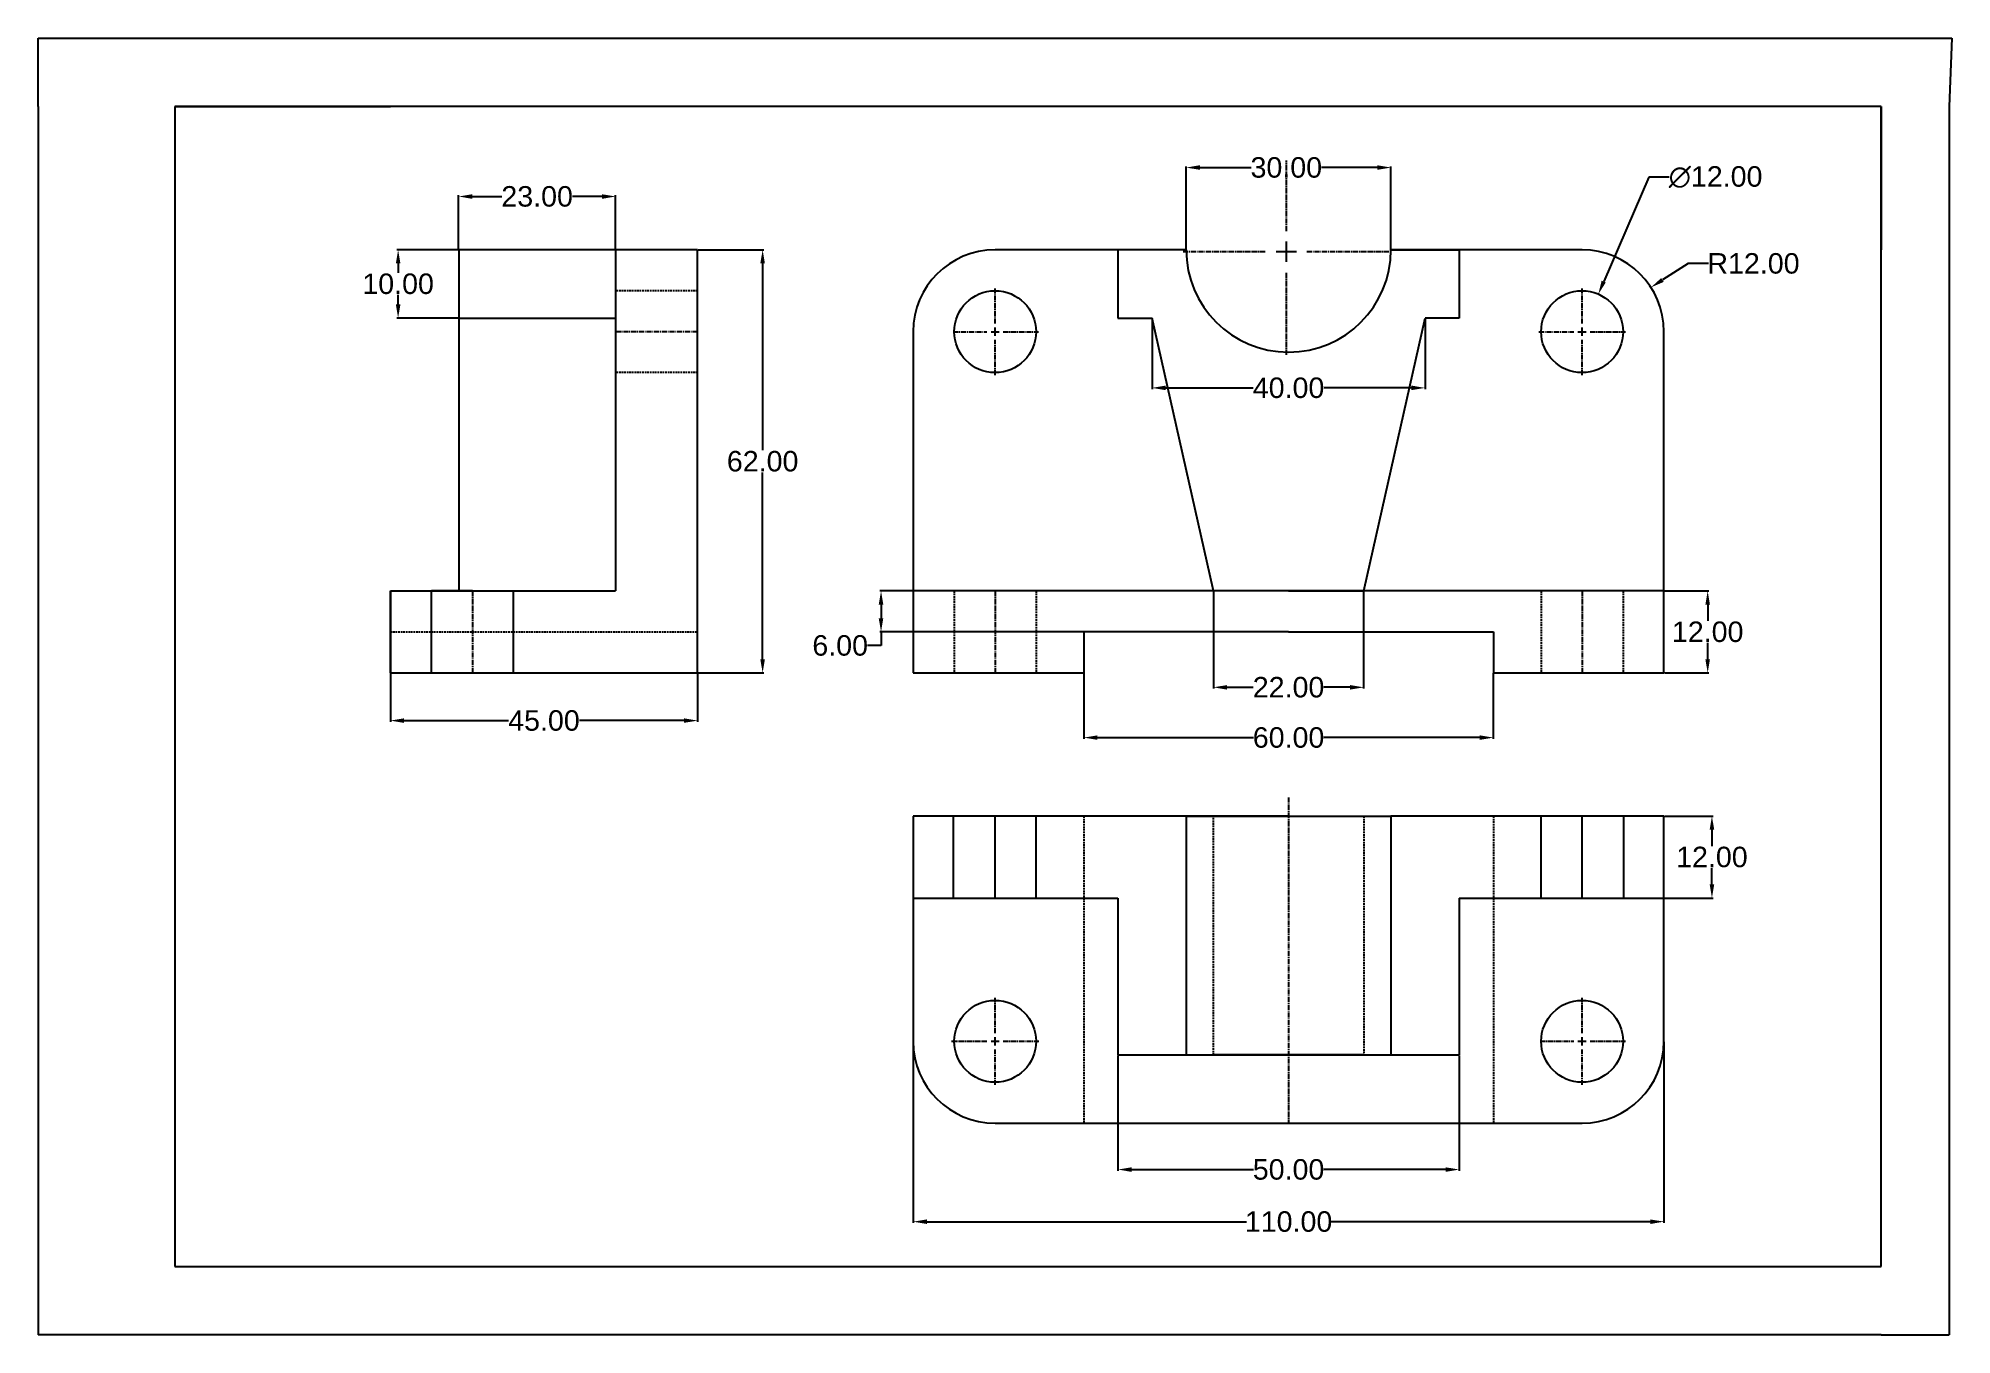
# Model space of a CAD drawing. Header units: inches. Extents: x 2 to 283, y 2 to 192.
import ezdxf

# ---------------------------------------------------------------- set-up
doc = ezdxf.new("R2010")
doc.units = ezdxf.units.IN
doc.header["$MEASUREMENT"] = 0
doc.linetypes.add('CENTER2', pattern=[1.125, 0.75, -0.125, 0.125, -0.125])
doc.linetypes.add('HIDDEN', pattern=[0.375, 0.25, -0.125])
doc.styles.get("Standard").update_dxf_attribs({"font": 'arial.ttf'})
doc.dimstyles.get("Standard").update_dxf_attribs({"dimtxt": 3, "dimasz": 2, "dimexe": 0.18, "dimexo": 0.0625, "dimgap": 0.09, "dimtad": 0, "dimtih": 1, "dimtoh": 1, "dimzin": 0, "dimdsep": 46, "dimtxsty": 'Standard', "dimcen": 0.09, "dimclrd": 221, "dimclre": 200, "dimadec": 0, "dimazin": 0, "dimtfac": 1, "dimtofl": 0, "dimtmove": 0, "dimatfit": 3, "dimfxl": 1, "dimtolj": 1, "dimtzin": 0, "dimarcsym": 0})

# ---------------------------------------------------------------- blocks, each defined once
blk = doc.blocks.new('*U26')
at = {"color": 0, "linetype": 'CENTER2', "transparency": 16777216}
for p, q in [((0, 1.2), (0, 6.35)), ((-6.12, 0), (-1.2, 0)), ((1.2, 0), (6.35, 0)), ((0, -6.35), (0, -1.2))]:
    blk.add_line(p, q, dxfattribs=at)
at = {"color": 0, "linetype": 'Continuous', "transparency": 16777216}
for p, q in [((-0.6, 0), (0.6, 0)), ((0, -0.6), (0, 0.6))]:
    blk.add_line(p, q, dxfattribs=at)
blk = doc.blocks.new('*U28')
at = {"color": 0, "linetype": 'CENTER2', "transparency": 16777216}
blk.add_line((0, -17.2), (0, -29.2), dxfattribs=at)
blk = doc.blocks.new('*U29')
at = {"color": 0, "linetype": 'CENTER2', "transparency": 16777216}
for p, q in [((0, 1.2), (0, 6.35)), ((-6.35, 0), (-1.2, 0)), ((1.2, 0), (6.35, 0)), ((0, -6.35), (0, -1.2))]:
    blk.add_line(p, q, dxfattribs=at)
at = {"color": 0, "linetype": 'Continuous', "transparency": 16777216}
for p, q in [((-0.6, 0), (0.6, 0)), ((0, -0.6), (0, 0.6))]:
    blk.add_line(p, q, dxfattribs=at)
blk = doc.blocks.new('*U30')
at = {"color": 0, "linetype": 'CENTER2', "transparency": 16777216}
blk.add_line((0, -17.2), (0, -29.2), dxfattribs=at)
blk = doc.blocks.new('*U31')
at = {"color": 0, "linetype": 'CENTER2', "transparency": 16777216}
blk.add_line((0, 19.23), (0, -28.5), dxfattribs=at)
blk = doc.blocks.new('*U32')
at = {"color": 0, "linetype": 'CENTER2', "transparency": 16777216}
for p, q in [((0, 1.2), (0, 6.38)), ((-6.12, 0), (-1.2, 0)), ((1.2, 0), (6.38, 0)), ((0, -6.38), (0, -1.2))]:
    blk.add_line(p, q, dxfattribs=at)
at = {"color": 0, "linetype": 'Continuous', "transparency": 16777216}
for p, q in [((-0.6, 0), (0.6, 0)), ((0, -0.6), (0, 0.6))]:
    blk.add_line(p, q, dxfattribs=at)
blk = doc.blocks.new('*U33')
at = {"color": 0, "linetype": 'CENTER2', "transparency": 16777216}
for p, q in [((0, 1.2), (0, 6.38)), ((-6.38, 0), (-1.2, 0)), ((1.2, 0), (6.38, 0)), ((0, -6.38), (0, -1.2))]:
    blk.add_line(p, q, dxfattribs=at)
at = {"color": 0, "linetype": 'Continuous', "transparency": 16777216}
for p, q in [((-0.6, 0), (0.6, 0)), ((0, -0.6), (0, 0.6))]:
    blk.add_line(p, q, dxfattribs=at)
blk = doc.blocks.new('*U34')
at = {"color": 0, "linetype": 'CENTER2', "transparency": 16777216}
for p, q in [((0, 3), (0, 13.36)), ((-15.12, 0), (-3, 0)), ((3, 0), (15.12, 0)), ((0, -15.12), (0, -3))]:
    blk.add_line(p, q, dxfattribs=at)
at = {"color": 0, "linetype": 'Continuous', "transparency": 16777216}
for p, q in [((-1.5, 0), (1.5, 0)), ((0, -1.5), (0, 1.5))]:
    blk.add_line(p, q, dxfattribs=at)
blk = doc.blocks.new('*D37')
at = {"color": 200, "lineweight": -2, "transparency": 16777216}
for p, q in [((155.68, 99.4), (155.68, 89.79)), ((215.68, 99.4), (215.68, 89.79))]:
    blk.add_line(p, q, dxfattribs=at)
at = {"color": 221, "lineweight": -2, "transparency": 16777216}
for p, q in [((157.68, 89.97), (180.53, 89.97)), ((213.68, 89.97), (190.84, 89.97))]:
    blk.add_line(p, q, dxfattribs=at)
at = {"color": 221, "transparency": 16777216}
for points in [[(157.68, 90.3), (157.68, 89.64), (155.68, 89.97)], [(213.68, 90.3), (213.68, 89.64), (215.68, 89.97)]]:
    blk.add_solid(points, dxfattribs=at)
at = {"layer": 'Defpoints', "color": 0, "transparency": 16777216}
for p in [(155.68, 99.46), (215.68, 99.46), (215.68, 89.97)]:
    blk.add_point(p, dxfattribs=at)
at = {"color": 0, "transparency": 16777216, "insert": (185.68, 89.97), "char_height": 3, "attachment_point": 5}
blk.add_mtext('\\A1;60.00', dxfattribs=at)
blk = doc.blocks.new('*D38')
at = {"color": 200, "lineweight": -2, "transparency": 16777216}
for p, q in [((99.15, 161.46), (108.8, 161.46)), ((99.15, 99.46), (108.8, 99.46))]:
    blk.add_line(p, q, dxfattribs=at)
at = {"color": 221, "lineweight": -2, "transparency": 16777216}
for p, q in [((108.62, 159.46), (108.62, 132.08)), ((108.62, 101.46), (108.62, 128.84))]:
    blk.add_line(p, q, dxfattribs=at)
at = {"color": 221, "transparency": 16777216}
for points in [[(108.28, 159.46), (108.95, 159.46), (108.62, 161.46)], [(108.28, 101.46), (108.95, 101.46), (108.62, 99.46)]]:
    blk.add_solid(points, dxfattribs=at)
at = {"layer": 'Defpoints', "color": 0, "transparency": 16777216}
for p in [(99.08, 161.46), (99.08, 99.46), (108.62, 99.46)]:
    blk.add_point(p, dxfattribs=at)
at = {"color": 0, "transparency": 16777216, "insert": (108.62, 130.46), "char_height": 3, "attachment_point": 5}
blk.add_mtext('\\A1;62.00', dxfattribs=at)
blk = doc.blocks.new('*D39')
at = {"color": 200, "lineweight": -2, "transparency": 16777216}
for p, q in [((54.08, 99.4), (54.08, 92.28)), ((99.08, 99.4), (99.08, 92.28))]:
    blk.add_line(p, q, dxfattribs=at)
at = {"color": 221, "lineweight": -2, "transparency": 16777216}
for p, q in [((56.08, 92.46), (71.38, 92.46)), ((97.08, 92.46), (81.79, 92.46))]:
    blk.add_line(p, q, dxfattribs=at)
at = {"color": 221, "transparency": 16777216}
for points in [[(56.08, 92.8), (56.08, 92.13), (54.08, 92.46)], [(97.08, 92.8), (97.08, 92.13), (99.08, 92.46)]]:
    blk.add_solid(points, dxfattribs=at)
at = {"layer": 'Defpoints', "color": 0, "transparency": 16777216}
for p in [(54.08, 99.46), (99.08, 99.46), (99.08, 92.46)]:
    blk.add_point(p, dxfattribs=at)
at = {"color": 0, "transparency": 16777216, "insert": (76.58, 92.46), "char_height": 3, "attachment_point": 5}
blk.add_mtext('\\A1;45.00', dxfattribs=at)
blk = doc.blocks.new('*D40')
at = {"color": 200, "lineweight": -2, "transparency": 16777216}
for p, q in [((240.75, 111.46), (247.27, 111.46)), ((240.75, 99.46), (247.27, 99.46))]:
    blk.add_line(p, q, dxfattribs=at)
at = {"color": 221, "lineweight": -2, "transparency": 16777216}
for p, q in [((247.09, 109.46), (247.09, 107.08)), ((247.09, 101.46), (247.09, 103.84))]:
    blk.add_line(p, q, dxfattribs=at)
at = {"color": 221, "transparency": 16777216}
for points in [[(246.75, 109.46), (247.42, 109.46), (247.09, 111.46)], [(246.75, 101.46), (247.42, 101.46), (247.09, 99.46)]]:
    blk.add_solid(points, dxfattribs=at)
at = {"layer": 'Defpoints', "color": 0, "transparency": 16777216}
for p in [(240.68, 111.46), (240.68, 99.46), (247.09, 99.46)]:
    blk.add_point(p, dxfattribs=at)
at = {"color": 0, "transparency": 16777216, "insert": (247.09, 105.46), "char_height": 3, "attachment_point": 5}
blk.add_mtext('\\A1;12.00', dxfattribs=at)
blk = doc.blocks.new('*D41')
at = {"color": 221, "lineweight": -2, "transparency": 16777216}
for p, q in [((238.47, 172.11), (231.86, 156.8)), ((241.47, 172.11), (238.47, 172.11))]:
    blk.add_line(p, q, dxfattribs=at)
at = {"color": 200, "lineweight": -2, "transparency": 16777216}
for p, q in [((228.59, 149.46), (228.77, 149.46)), ((228.68, 149.37), (228.68, 149.55))]:
    blk.add_line(p, q, dxfattribs=at)
at = {"color": 221, "transparency": 16777216}
blk.add_solid([(231.55, 156.94), (232.16, 156.67), (231.07, 154.97)], dxfattribs=at)
at = {"layer": 'Defpoints', "color": 0, "transparency": 16777216}
for p in [(231.07, 154.97), (226.3, 143.95)]:
    blk.add_point(p, dxfattribs=at)
at = {"color": 0, "transparency": 16777216, "insert": (248.25, 172.11), "char_height": 3, "attachment_point": 5}
blk.add_mtext('\\A1;∅12.00', dxfattribs=at)
blk = doc.blocks.new('*D42')
at = {"color": 221, "lineweight": -2, "transparency": 16777216}
for p, q in [((244.21, 159.45), (240.46, 157.04)), ((247.21, 159.45), (244.21, 159.45))]:
    blk.add_line(p, q, dxfattribs=at)
at = {"color": 200, "lineweight": -2, "transparency": 16777216}
for p, q in [((228.59, 149.46), (228.77, 149.46)), ((228.68, 149.37), (228.68, 149.55))]:
    blk.add_line(p, q, dxfattribs=at)
at = {"color": 221, "transparency": 16777216}
blk.add_solid([(240.28, 157.32), (240.64, 156.75), (238.78, 155.95)], dxfattribs=at)
at = {"layer": 'Defpoints', "color": 0, "transparency": 16777216}
for p in [(238.78, 155.95), (228.68, 149.46)]:
    blk.add_point(p, dxfattribs=at)
at = {"color": 0, "transparency": 16777216, "insert": (253.8, 159.45), "char_height": 3, "attachment_point": 5}
blk.add_mtext('\\A1;R12.00', dxfattribs=at)
blk = doc.blocks.new('*D43')
at = {"color": 200, "lineweight": -2, "transparency": 16777216}
for p, q in [((174.68, 111.4), (174.68, 97.16)), ((196.68, 111.4), (196.68, 97.16))]:
    blk.add_line(p, q, dxfattribs=at)
at = {"color": 221, "lineweight": -2, "transparency": 16777216}
for p, q in [((176.68, 97.34), (180.51, 97.34)), ((194.68, 97.34), (190.86, 97.34))]:
    blk.add_line(p, q, dxfattribs=at)
at = {"color": 221, "transparency": 16777216}
for points in [[(176.68, 97.67), (176.68, 97), (174.68, 97.34)], [(194.68, 97.67), (194.68, 97), (196.68, 97.34)]]:
    blk.add_solid(points, dxfattribs=at)
at = {"layer": 'Defpoints', "color": 0, "transparency": 16777216}
for p in [(174.68, 111.46), (196.68, 111.46), (196.68, 97.34)]:
    blk.add_point(p, dxfattribs=at)
at = {"color": 0, "transparency": 16777216, "insert": (185.68, 97.34), "char_height": 3, "attachment_point": 5}
blk.add_mtext('\\A1;22.00', dxfattribs=at)
blk = doc.blocks.new('*D44')
at = {"color": 200, "lineweight": -2, "transparency": 16777216}
for p, q in [((170.68, 161.52), (170.68, 173.69)), ((200.68, 161.52), (200.68, 173.69))]:
    blk.add_line(p, q, dxfattribs=at)
at = {"color": 221, "lineweight": -2, "transparency": 16777216}
for p, q in [((172.68, 173.51), (180.21, 173.51)), ((198.68, 173.51), (190.5, 173.51))]:
    blk.add_line(p, q, dxfattribs=at)
at = {"color": 221, "transparency": 16777216}
for points in [[(172.68, 173.85), (172.68, 173.18), (170.68, 173.51)], [(198.68, 173.85), (198.68, 173.18), (200.68, 173.51)]]:
    blk.add_solid(points, dxfattribs=at)
at = {"layer": 'Defpoints', "color": 0, "transparency": 16777216}
for p in [(200.68, 173.51), (170.68, 161.46), (200.68, 161.46)]:
    blk.add_point(p, dxfattribs=at)
at = {"color": 0, "transparency": 16777216, "insert": (185.35, 173.51), "char_height": 3, "attachment_point": 5}
blk.add_mtext('\\A1;30.00', dxfattribs=at)
blk = doc.blocks.new('*D45')
at = {"color": 200, "lineweight": -2, "transparency": 16777216}
for p, q in [((64.02, 161.46), (55.03, 161.46)), ((64.02, 151.46), (55.03, 151.46))]:
    blk.add_line(p, q, dxfattribs=at)
at = {"color": 221, "lineweight": -2, "transparency": 16777216}
for p, q in [((55.21, 159.46), (55.21, 158.08)), ((55.21, 153.46), (55.21, 154.84))]:
    blk.add_line(p, q, dxfattribs=at)
at = {"color": 221, "transparency": 16777216}
for points in [[(54.88, 159.46), (55.55, 159.46), (55.21, 161.46)], [(54.88, 153.46), (55.55, 153.46), (55.21, 151.46)]]:
    blk.add_solid(points, dxfattribs=at)
at = {"layer": 'Defpoints', "color": 0, "transparency": 16777216}
for p in [(64.08, 161.46), (55.21, 151.46), (64.08, 151.46)]:
    blk.add_point(p, dxfattribs=at)
at = {"color": 0, "transparency": 16777216, "insert": (55.21, 156.46), "char_height": 3, "attachment_point": 5}
blk.add_mtext('\\A1;10.00', dxfattribs=at)
blk = doc.blocks.new('*D46')
at = {"color": 200, "lineweight": -2, "transparency": 16777216}
for p, q in [((165.68, 151.4), (165.68, 141.04)), ((205.68, 151.4), (205.68, 141.04))]:
    blk.add_line(p, q, dxfattribs=at)
at = {"color": 221, "lineweight": -2, "transparency": 16777216}
for p, q in [((167.68, 141.22), (180.48, 141.22)), ((203.68, 141.22), (190.89, 141.22))]:
    blk.add_line(p, q, dxfattribs=at)
at = {"color": 221, "transparency": 16777216}
for points in [[(167.68, 141.56), (167.68, 140.89), (165.68, 141.22)], [(203.68, 141.56), (203.68, 140.89), (205.68, 141.22)]]:
    blk.add_solid(points, dxfattribs=at)
at = {"layer": 'Defpoints', "color": 0, "transparency": 16777216}
for p in [(165.68, 151.46), (205.68, 151.46), (205.68, 141.22)]:
    blk.add_point(p, dxfattribs=at)
at = {"color": 0, "transparency": 16777216, "insert": (185.68, 141.22), "char_height": 3, "attachment_point": 5}
blk.add_mtext('\\A1;40.00', dxfattribs=at)
blk = doc.blocks.new('*D47')
at = {"color": 200, "lineweight": -2, "transparency": 16777216}
for p, q in [((64.08, 161.52), (64.08, 169.45)), ((87.08, 161.52), (87.08, 169.45))]:
    blk.add_line(p, q, dxfattribs=at)
at = {"color": 221, "lineweight": -2, "transparency": 16777216}
for p, q in [((66.08, 169.27), (70.41, 169.27)), ((85.08, 169.27), (80.76, 169.27))]:
    blk.add_line(p, q, dxfattribs=at)
at = {"color": 221, "transparency": 16777216}
for points in [[(66.08, 169.6), (66.08, 168.93), (64.08, 169.27)], [(85.08, 169.6), (85.08, 168.93), (87.08, 169.27)]]:
    blk.add_solid(points, dxfattribs=at)
at = {"layer": 'Defpoints', "color": 0, "transparency": 16777216}
for p in [(87.08, 169.27), (64.08, 161.46), (87.08, 161.46)]:
    blk.add_point(p, dxfattribs=at)
at = {"color": 0, "transparency": 16777216, "insert": (75.58, 169.27), "char_height": 3, "attachment_point": 5}
blk.add_mtext('\\A1;23.00', dxfattribs=at)
blk = doc.blocks.new('*D48')
at = {"color": 200, "lineweight": -2, "transparency": 16777216}
for p, q in [((130.62, 111.46), (125.79, 111.46)), ((155.62, 105.46), (125.79, 105.46))]:
    blk.add_line(p, q, dxfattribs=at)
at = {"color": 221, "lineweight": -2, "transparency": 16777216}
for p, q in [((125.97, 109.46), (125.97, 107.46)), ((125.97, 105.46), (125.97, 103.46)), ((125.97, 103.46), (123.97, 103.46))]:
    blk.add_line(p, q, dxfattribs=at)
at = {"color": 221, "transparency": 16777216}
for points in [[(125.63, 109.46), (126.3, 109.46), (125.97, 111.46)], [(125.63, 107.46), (126.3, 107.46), (125.97, 105.46)]]:
    blk.add_solid(points, dxfattribs=at)
at = {"layer": 'Defpoints', "color": 0, "transparency": 16777216}
for p in [(130.68, 111.46), (125.97, 105.46), (155.68, 105.46)]:
    blk.add_point(p, dxfattribs=at)
at = {"color": 0, "transparency": 16777216, "insert": (119.98, 103.46), "char_height": 3, "attachment_point": 5}
blk.add_mtext('\\A1;6.00', dxfattribs=at)
blk = doc.blocks.new('*D49')
at = {"color": 200, "lineweight": -2, "transparency": 16777216}
for p, q in [((130.68, 45.4), (130.68, 18.85)), ((240.68, 45.4), (240.68, 18.85))]:
    blk.add_line(p, q, dxfattribs=at)
at = {"color": 221, "lineweight": -2, "transparency": 16777216}
for p, q in [((132.68, 19.03), (179.51, 19.03)), ((238.68, 19.03), (191.86, 19.03))]:
    blk.add_line(p, q, dxfattribs=at)
at = {"color": 221, "transparency": 16777216}
for points in [[(132.68, 19.36), (132.68, 18.69), (130.68, 19.03)], [(238.68, 19.36), (238.68, 18.69), (240.68, 19.03)]]:
    blk.add_solid(points, dxfattribs=at)
at = {"layer": 'Defpoints', "color": 0, "transparency": 16777216}
for p in [(130.68, 45.46), (240.68, 45.46), (240.68, 19.03)]:
    blk.add_point(p, dxfattribs=at)
at = {"color": 0, "transparency": 16777216, "insert": (185.68, 19.03), "char_height": 3, "attachment_point": 5}
blk.add_mtext('\\A1;110.00', dxfattribs=at)
blk = doc.blocks.new('*D35')
at = {"color": 200, "lineweight": -2, "transparency": 16777216}
for p, q in [((160.68, 43.4), (160.68, 26.49)), ((210.68, 43.4), (210.68, 26.49))]:
    blk.add_line(p, q, dxfattribs=at)
at = {"color": 221, "lineweight": -2, "transparency": 16777216}
for p, q in [((162.68, 26.67), (180.54, 26.67)), ((208.68, 26.67), (190.83, 26.67))]:
    blk.add_line(p, q, dxfattribs=at)
at = {"color": 221, "transparency": 16777216}
for points in [[(162.68, 27), (162.68, 26.33), (160.68, 26.67)], [(208.68, 27), (208.68, 26.33), (210.68, 26.67)]]:
    blk.add_solid(points, dxfattribs=at)
at = {"layer": 'Defpoints', "color": 0, "transparency": 16777216}
for p in [(160.68, 43.46), (210.68, 43.46), (210.68, 26.67)]:
    blk.add_point(p, dxfattribs=at)
at = {"color": 0, "transparency": 16777216, "insert": (185.68, 26.67), "char_height": 3, "attachment_point": 5}
blk.add_mtext('\\A1;50.00', dxfattribs=at)
blk = doc.blocks.new('*D36')
at = {"color": 200, "lineweight": -2, "transparency": 16777216}
for p, q in [((240.75, 78.46), (247.89, 78.46)), ((240.75, 66.46), (247.89, 66.46))]:
    blk.add_line(p, q, dxfattribs=at)
at = {"color": 221, "lineweight": -2, "transparency": 16777216}
for p, q in [((247.71, 76.46), (247.71, 74.08)), ((247.71, 68.46), (247.71, 70.84))]:
    blk.add_line(p, q, dxfattribs=at)
at = {"color": 221, "transparency": 16777216}
for points in [[(247.38, 76.46), (248.05, 76.46), (247.71, 78.46)], [(247.38, 68.46), (248.05, 68.46), (247.71, 66.46)]]:
    blk.add_solid(points, dxfattribs=at)
at = {"layer": 'Defpoints', "color": 0, "transparency": 16777216}
for p in [(240.68, 78.46), (240.68, 66.46), (247.71, 66.46)]:
    blk.add_point(p, dxfattribs=at)
at = {"color": 0, "transparency": 16777216, "insert": (247.71, 72.46), "char_height": 3, "attachment_point": 5}
blk.add_mtext('\\A1;12.00', dxfattribs=at)

msp = doc.modelspace()

# ---------------------------------------------------------------- linework, layer by layer
for p, q in [((2.485, 182.46), (2.485, 192.46)), ((2.485, 192.46), (282.847, 192.46)), ((282.847, 192.46), (282.485, 182.46)), ((2.485, 182.46), (2.485, 2.46)), ((272.485, 182.46), (22.485, 182.46)), ((22.485, 182.46), (22.485, 12.46)), ((22.485, 182.46), (54.085, 182.46)), ((272.485, 12.46), (272.485, 182.46)), ((272.485, 182.46), (272.485, 161.46)), ((282.485, 182.46), (282.485, 2.46)), ((99.085, 161.46), (64.085, 161.46)), ((87.085, 161.46), (64.085, 161.46)), ((64.085, 161.46), (64.085, 111.46)), ((64.085, 161.46), (64.085, 151.46)), ((64.085, 161.46), (64.085, 151.46)), ((99.085, 161.46), (87.085, 161.46)), ((87.085, 161.46), (87.085, 111.46)), ((99.085, 99.46), (99.085, 161.46)), ((170.685, 161.46), (142.685, 161.46)), ((170.685, 161.46), (160.685, 161.46)), ((160.685, 161.46), (160.685, 151.46)), ((228.685, 161.46), (200.685, 161.46)), ((200.685, 161.46), (210.685, 161.46)), ((210.685, 161.46), (210.685, 151.46)), ((64.085, 151.46), (87.085, 151.46)), ((160.685, 151.46), (165.685, 151.46)), ((174.685, 111.46), (165.685, 151.46)), ((196.685, 111.46), (205.685, 151.46)), ((210.685, 151.46), (205.685, 151.46)), ((130.685, 149.46), (130.685, 99.46)), ((240.685, 99.46), (240.685, 149.46)), ((54.085, 111.46), (54.085, 99.46)), ((54.085, 99.46), (54.085, 111.46)), ((54.085, 111.46), (87.085, 111.46)), ((54.085, 111.46), (66.085, 111.46)), ((54.085, 111.46), (54.085, 105.46)), ((66.085, 111.46), (60.085, 111.46)), ((66.085, 111.46), (72.085, 111.46)), ((240.685, 111.46), (130.685, 111.46)), ((185.685, 111.46), (174.685, 111.46)), ((185.685, 111.46), (196.685, 111.46)), ((240.685, 99.46), (240.685, 111.46)), ((240.685, 99.46), (240.685, 111.46)), ((185.685, 105.46), (155.685, 105.46)), ((155.685, 105.46), (155.685, 99.46)), ((185.685, 105.46), (215.685, 105.46)), ((215.685, 105.46), (215.685, 99.46)), ((54.085, 99.46), (99.085, 99.46)), ((130.685, 99.46), (155.685, 99.46)), ((215.685, 99.46), (240.685, 99.46)), ((130.685, 78.46), (130.685, 45.46)), ((170.685, 78.46), (130.685, 78.46)), ((130.685, 78.46), (130.685, 66.46)), ((170.685, 78.46), (200.685, 78.46)), ((185.685, 78.46), (170.685, 78.46)), ((170.685, 78.46), (170.685, 43.46)), ((185.685, 78.46), (200.685, 78.46)), ((185.685, 78.46), (196.685, 78.46)), ((240.685, 78.46), (200.685, 78.46)), ((200.685, 78.46), (200.685, 43.46)), ((240.685, 45.46), (240.685, 78.46)), ((130.685, 66.46), (160.685, 66.46)), ((160.685, 66.46), (160.685, 43.46)), ((210.685, 66.46), (240.685, 66.46)), ((210.685, 66.46), (210.685, 43.46)), ((160.685, 43.46), (210.685, 43.46)), ((170.685, 43.46), (200.685, 43.46)), ((196.685, 43.46), (174.685, 43.46)), ((185.685, 43.46), (196.685, 43.46)), ((142.685, 33.46), (228.685, 33.46)), ((22.485, 12.46), (272.485, 12.46)), ((272.485, 2.46), (2.485, 2.46)), ((272.485, 2.46), (282.485, 2.46))]:
    msp.add_line(p, q)
at = {"color": 30, "linetype": 'HIDDEN', "true_color": 0xf26722}
for p, q in [((99.085, 155.46), (87.085, 155.46)), ((99.085, 143.46), (87.085, 143.46)), ((136.685, 111.46), (136.685, 99.46)), ((148.685, 111.46), (148.685, 99.46)), ((222.685, 111.46), (222.685, 99.46)), ((234.685, 111.46), (234.685, 99.46))]:
    msp.add_line(p, q, dxfattribs=at)
at = {"color": 2, "linetype": 'CENTER2', "true_color": 0xf1eb1f}
for p, q in [((99.085, 149.46), (87.085, 149.46)), ((66.085, 111.46), (66.085, 99.46))]:
    msp.add_line(p, q, dxfattribs=at)
at = {"color": 30, "true_color": 0xf26722}
for p, q in [((60.085, 99.46), (60.085, 111.46)), ((72.085, 111.46), (72.085, 99.46)), ((136.565, 66.46), (136.565, 78.46)), ((148.685, 66.46), (148.685, 78.46)), ((222.685, 66.46), (222.685, 78.46)), ((234.805, 66.46), (234.805, 78.46))]:
    msp.add_line(p, q, dxfattribs=at)
at = {"color": 85, "linetype": 'HIDDEN', "true_color": 0x58ba48}
msp.add_line((54.085, 105.46), (99.085, 105.46), dxfattribs=at)
at = {"color": 2, "true_color": 0xf1eb1f}
for p, q in [((142.685, 66.46), (142.685, 78.46)), ((228.685, 66.46), (228.685, 78.46))]:
    msp.add_line(p, q, dxfattribs=at)
at = {"color": 114, "linetype": 'HIDDEN', "true_color": 0x139b48}
for p, q in [((155.685, 78.46), (155.685, 33.46)), ((174.685, 43.46), (174.685, 78.46)), ((196.685, 78.46), (196.685, 43.46)), ((215.685, 78.46), (215.685, 33.46))]:
    msp.add_line(p, q, dxfattribs=at)
for centre in [(142.685, 149.46), (228.685, 149.46), (142.685, 45.46), (228.685, 45.46)]:
    msp.add_circle(centre, 6)
for centre, radius, start, end in [((142.685, 149.46), 12, 90, 180), ((185.685, 161.46), 15, 180, 0), ((228.685, 149.46), 12, 0, 90), ((142.685, 45.46), 12, 180, 270), ((228.685, 45.46), 12, 270, 0)]:
    msp.add_arc(centre, radius, start, end)

# ---------------------------------------------------------------- block references
at = {"color": 2, "linetype": 'CENTER2', "true_color": 0xf1eb1f}
for name, p in [('*U34', (185.353, 161.195)), ('*U26', (142.685, 149.46)), ('*U29', (228.685, 149.46)), ('*U28', (142.685, 128.661)), ('*U30', (228.685, 128.661)), ('*U31', (185.685, 61.96)), ('*U33', (142.685, 45.46)), ('*U32', (228.685, 45.46))]:
    msp.add_blockref(name, p, dxfattribs=at)

# ---------------------------------------------------------------- dimensions: what is measured, and where the dimension line sits
for base, p1, p2, picture, middle in [((200.685, 173.515), (170.685, 161.46), (200.685, 161.46), '*D44', (185.353, 173.515)), ((196.685, 97.337), (174.685, 111.46), (196.685, 111.46), '*D43', (185.685, 97.337)), ((215.685, 89.97), (155.685, 99.46), (215.685, 99.46), '*D37', (185.685, 89.97))]:
    dim = msp.add_linear_dim(base=base, p1=p1, p2=p2, dimstyle='Standard')
    dim.commit()
    dim.dimension.update_dxf_attribs({"geometry": picture, "text_midpoint": middle, "dimtype": 160})
dim = msp.add_diameter_dim_2p(p1=(226.304, 143.953), p2=(231.066, 154.968), dimstyle='Standard')
dim.commit()
dim.dimension.update_dxf_attribs({"geometry": '*D41', "text_midpoint": (248.252, 172.107), "dimtype": 163})
for base, p1, p2, picture, middle in [((87.085, 169.268), (64.085, 161.46), (87.085, 161.46), '*D47', (75.585, 169.268)), ((205.685, 141.224), (165.685, 151.46), (205.685, 151.46), '*D46', (185.685, 141.224)), ((99.085, 92.462), (54.085, 99.46), (99.085, 99.46), '*D39', (76.585, 92.462)), ((240.685, 19.026), (130.685, 45.46), (240.685, 45.46), '*D49', (185.685, 19.026)), ((210.685, 26.666), (160.685, 43.46), (210.685, 43.46), '*D35', (185.685, 26.666))]:
    dim = msp.add_linear_dim(base=base, p1=p1, p2=p2, dimstyle='Standard')
    dim.commit()
    dim.dimension.update_dxf_attribs({"geometry": picture, "text_midpoint": middle})
for base, p1, p2, picture, middle in [((55.213, 151.46), (64.085, 161.46), (64.085, 151.46), '*D45', (55.213, 156.46)), ((108.616, 99.46), (99.085, 161.46), (99.085, 99.46), '*D38', (108.616, 130.46)), ((125.968, 105.46), (130.685, 111.46), (155.685, 105.46), '*D48', (119.979, 103.46)), ((247.086, 99.46), (240.685, 111.46), (240.685, 99.46), '*D40', (247.086, 105.46)), ((247.713, 66.46), (240.685, 78.46), (240.685, 66.46), '*D36', (247.713, 72.46))]:
    dim = msp.add_linear_dim(base=base, p1=p1, p2=p2, angle=90, dimstyle='Standard')
    dim.commit()
    dim.dimension.update_dxf_attribs({"geometry": picture, "text_midpoint": middle})
dim = msp.add_radius_dim(center=(228.685, 149.46), mpoint=(238.777, 155.953), dimstyle='Standard')
dim.commit()
dim.dimension.update_dxf_attribs({"geometry": '*D42', "text_midpoint": (253.797, 159.452), "dimtype": 164})

doc.saveas('drawing.dxf')
